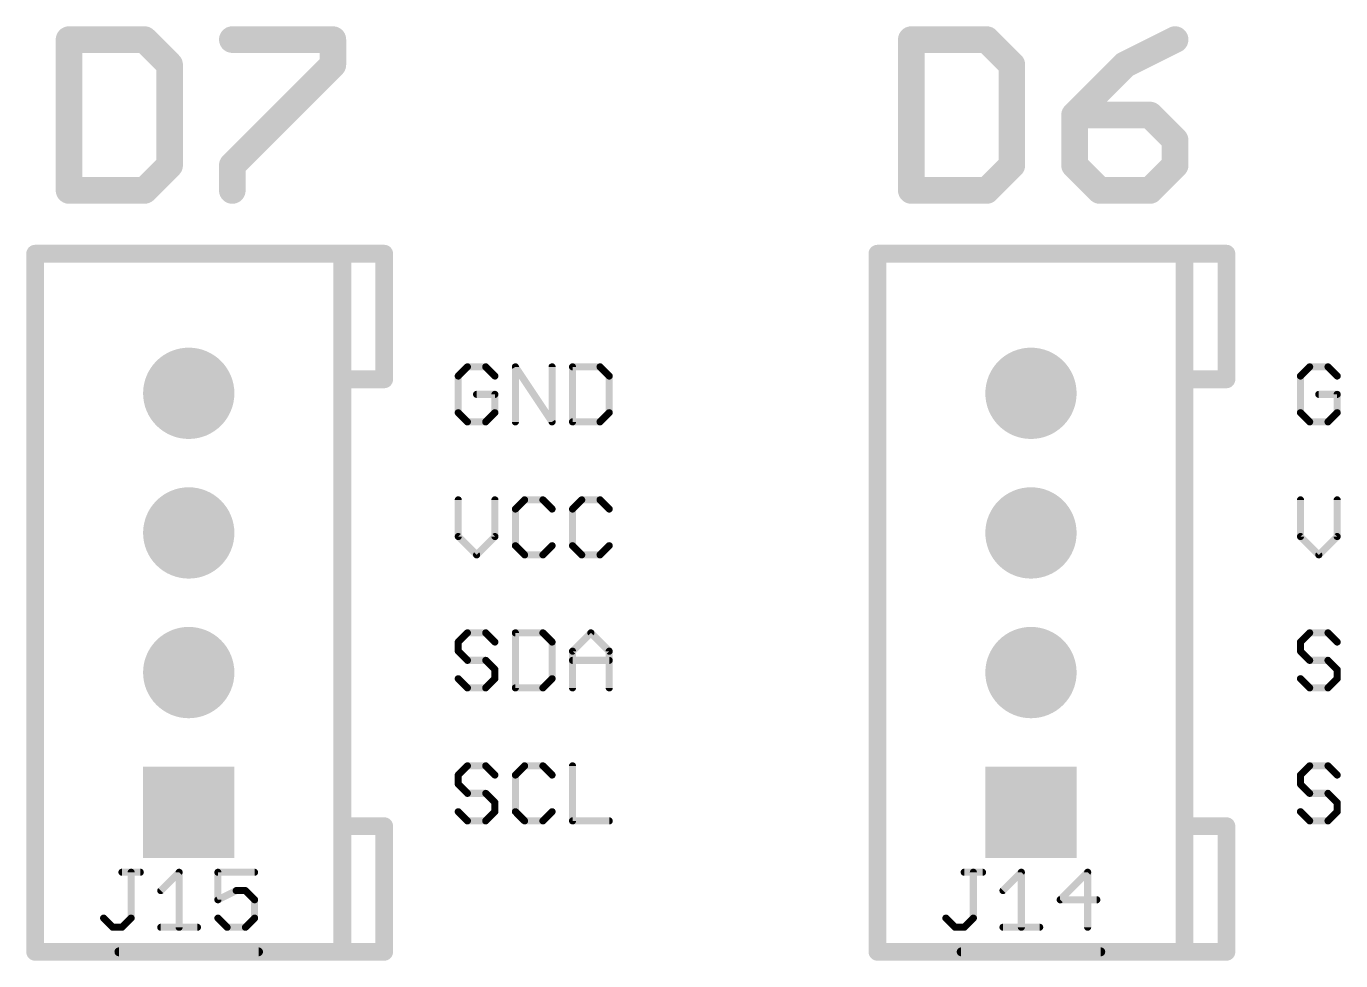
# Model space of a CAD drawing. Header units: inches. Extents: x 0 to 2.7, y -0.05 to 2.1.
# Drawn here: x 1.108 to 1.85, y 0.398 to 0.925 of the extents above; entities that cross this region are included whole.
import ezdxf

# ---------------------------------------------------------------- set-up
doc = ezdxf.new("R2010")
doc.units = ezdxf.units.IN
doc.header["$MEASUREMENT"] = 0
doc.layers.get('0').update_dxf_attribs({"linetype": 'CONTINUOUS'})
for name, color, linetype in [('17', 94, 'CONTINUOUS'), ('21', 251, 'CONTINUOUS'), ('25', 251, 'CONTINUOUS')]:
    doc.layers.add(name, color=color, linetype=linetype)
doc.layers.get('0').off()

# ---------------------------------------------------------------- blocks, each defined once
blk = doc.blocks.new('SQUAREP')
blk.add_solid([(-0.5, -0.5), (0.5, -0.5), (-0.5, 0.5), (0.5, 0.5)])
blk = doc.blocks.new('ROUNDP')
at = {"const_width": 0.5}
blk.add_lwpolyline([(0, -0.25, 1), (0, 0.25, 1), (0, -0.25)], format="xyb", dxfattribs=at)

msp = doc.modelspace()

# ---------------------------------------------------------------- linework, layer by layer
at = {"layer": '21'}
for points, const_width in [([(1.1325, 0.917573), (1.1325, 0.8325)], 0.015), ([(1.175036, 0.917573), (1.1325, 0.917573)], 0.015), ([(1.189215, 0.903394), (1.175036, 0.917573)], 0.015), ([(1.224579, 0.917573), (1.281294, 0.917573)], 0.015), ([(1.281294, 0.917573), (1.281294, 0.903394)], 0.015), ([(1.6075, 0.917573), (1.6075, 0.8325)], 0.015), ([(1.650036, 0.917573), (1.6075, 0.917573)], 0.015), ([(1.664215, 0.903394), (1.650036, 0.917573)], 0.015), ([(1.756294, 0.917573), (1.727936, 0.903394)], 0.015), ([(1.189215, 0.846679), (1.189215, 0.903394)], 0.015), ([(1.281294, 0.903394), (1.224579, 0.846679)], 0.015), ([(1.664215, 0.846679), (1.664215, 0.903394)], 0.015), ([(1.727936, 0.903394), (1.699579, 0.875036)], 0.015), ([(1.699579, 0.875036), (1.699579, 0.846679)], 0.015), ([(1.742115, 0.875036), (1.699579, 0.875036)], 0.015), ([(1.756294, 0.860858), (1.742115, 0.875036)], 0.015), ([(1.756294, 0.846679), (1.756294, 0.860858)], 0.015), ([(1.175036, 0.8325), (1.189215, 0.846679)], 0.015), ([(1.224579, 0.846679), (1.224579, 0.8325)], 0.015), ([(1.650036, 0.8325), (1.664215, 0.846679)], 0.015), ([(1.699579, 0.846679), (1.713757, 0.8325)], 0.015), ([(1.742115, 0.8325), (1.756294, 0.846679)], 0.015), ([(1.1325, 0.8325), (1.175036, 0.8325)], 0.015), ([(1.6075, 0.8325), (1.650036, 0.8325)], 0.015), ([(1.713757, 0.8325), (1.742115, 0.8325)], 0.015), ([(1.286614, 0.79685), (1.113386, 0.79685)], 0.01), ([(1.113386, 0.40315), (1.113386, 0.79685)], 0.01), ([(1.140945, 0.79685), (1.259055, 0.79685)], 0.01), ([(1.286614, 0.725984), (1.286614, 0.79685)], 0.01), ([(1.310236, 0.79685), (1.286614, 0.79685)], 0.01), ([(1.310236, 0.725984), (1.310236, 0.79685)], 0.01), ([(1.761614, 0.79685), (1.588386, 0.79685)], 0.01), ([(1.588386, 0.40315), (1.588386, 0.79685)], 0.01), ([(1.615945, 0.79685), (1.734055, 0.79685)], 0.01), ([(1.761614, 0.725984), (1.761614, 0.79685)], 0.01), ([(1.785236, 0.79685), (1.761614, 0.79685)], 0.01), ([(1.785236, 0.725984), (1.785236, 0.79685)], 0.01), ([(1.357171, 0.733026), (1.352, 0.727855)], 0.004), ([(1.367513, 0.733026), (1.357171, 0.733026)], 0.004), ([(1.372684, 0.727855), (1.367513, 0.733026)], 0.004), ([(1.384227, 0.702), (1.384227, 0.733026)], 0.004), ([(1.384227, 0.733026), (1.404912, 0.702)], 0.004), ([(1.404912, 0.702), (1.404912, 0.733026)], 0.004), ([(1.416455, 0.733026), (1.416455, 0.702)], 0.004), ([(1.431968, 0.733026), (1.416455, 0.733026)], 0.004), ([(1.437139, 0.727855), (1.431968, 0.733026)], 0.004), ([(1.832171, 0.733026), (1.827, 0.727855)], 0.004), ([(1.842513, 0.733026), (1.832171, 0.733026)], 0.004), ([(1.847684, 0.727855), (1.842513, 0.733026)], 0.004), ([(1.286614, 0.474016), (1.286614, 0.725984)], 0.01), ([(1.286614, 0.725984), (1.310236, 0.725984)], 0.01), ([(1.352, 0.727855), (1.352, 0.707171)], 0.004), ([(1.437139, 0.707171), (1.437139, 0.727855)], 0.004), ([(1.761614, 0.474016), (1.761614, 0.725984)], 0.01), ([(1.761614, 0.725984), (1.785236, 0.725984)], 0.01), ([(1.827, 0.727855), (1.827, 0.707171)], 0.004), ([(1.372684, 0.717513), (1.362342, 0.717513)], 0.004), ([(1.372684, 0.707171), (1.372684, 0.717513)], 0.004), ([(1.847684, 0.717513), (1.837342, 0.717513)], 0.004), ([(1.847684, 0.707171), (1.847684, 0.717513)], 0.004), ([(1.352, 0.707171), (1.357171, 0.702)], 0.004), ([(1.367513, 0.702), (1.372684, 0.707171)], 0.004), ([(1.431968, 0.702), (1.437139, 0.707171)], 0.004), ([(1.827, 0.707171), (1.832171, 0.702)], 0.004), ([(1.842513, 0.702), (1.847684, 0.707171)], 0.004), ([(1.357171, 0.702), (1.367513, 0.702)], 0.004), ([(1.416455, 0.702), (1.431968, 0.702)], 0.004), ([(1.832171, 0.702), (1.842513, 0.702)], 0.004), ([(1.352, 0.658026), (1.352, 0.637342)], 0.004), ([(1.372684, 0.637342), (1.372684, 0.658026)], 0.004), ([(1.389398, 0.658026), (1.384227, 0.652855)], 0.004), ([(1.399741, 0.658026), (1.389398, 0.658026)], 0.004), ([(1.404912, 0.652855), (1.399741, 0.658026)], 0.004), ([(1.421626, 0.658026), (1.416455, 0.652855)], 0.004), ([(1.431968, 0.658026), (1.421626, 0.658026)], 0.004), ([(1.437139, 0.652855), (1.431968, 0.658026)], 0.004), ([(1.827, 0.658026), (1.827, 0.637342)], 0.004), ([(1.847684, 0.637342), (1.847684, 0.658026)], 0.004), ([(1.384227, 0.652855), (1.384227, 0.632171)], 0.004), ([(1.416455, 0.652855), (1.416455, 0.632171)], 0.004), ([(1.352, 0.637342), (1.362342, 0.627)], 0.004), ([(1.362342, 0.627), (1.372684, 0.637342)], 0.004), ([(1.827, 0.637342), (1.837342, 0.627)], 0.004), ([(1.837342, 0.627), (1.847684, 0.637342)], 0.004), ([(1.384227, 0.632171), (1.389398, 0.627)], 0.004), ([(1.399741, 0.627), (1.404912, 0.632171)], 0.004), ([(1.416455, 0.632171), (1.421626, 0.627)], 0.004), ([(1.431968, 0.627), (1.437139, 0.632171)], 0.004), ([(1.389398, 0.627), (1.399741, 0.627)], 0.004), ([(1.421626, 0.627), (1.431968, 0.627)], 0.004), ([(1.357171, 0.583026), (1.352, 0.577855)], 0.004), ([(1.352, 0.577855), (1.352, 0.572684)], 0.004), ([(1.367513, 0.583026), (1.357171, 0.583026)], 0.004), ([(1.372684, 0.577855), (1.367513, 0.583026)], 0.004), ([(1.384227, 0.583026), (1.384227, 0.552)], 0.004), ([(1.399741, 0.583026), (1.384227, 0.583026)], 0.004), ([(1.404912, 0.577855), (1.399741, 0.583026)], 0.004), ([(1.404912, 0.557171), (1.404912, 0.577855)], 0.004), ([(1.416455, 0.572684), (1.426797, 0.583026)], 0.004), ([(1.426797, 0.583026), (1.437139, 0.572684)], 0.004), ([(1.832171, 0.583026), (1.827, 0.577855)], 0.004), ([(1.827, 0.577855), (1.827, 0.572684)], 0.004), ([(1.842513, 0.583026), (1.832171, 0.583026)], 0.004), ([(1.847684, 0.577855), (1.842513, 0.583026)], 0.004), ([(1.352, 0.572684), (1.357171, 0.567513)], 0.004), ([(1.416455, 0.552), (1.416455, 0.572684)], 0.004), ([(1.437139, 0.572684), (1.437139, 0.552)], 0.004), ([(1.827, 0.572684), (1.832171, 0.567513)], 0.004), ([(1.357171, 0.567513), (1.367513, 0.567513)], 0.004), ([(1.367513, 0.567513), (1.372684, 0.562342)], 0.004), ([(1.372684, 0.562342), (1.372684, 0.557171)], 0.004), ([(1.416455, 0.567513), (1.437139, 0.567513)], 0.004), ([(1.832171, 0.567513), (1.842513, 0.567513)], 0.004), ([(1.842513, 0.567513), (1.847684, 0.562342)], 0.004), ([(1.847684, 0.562342), (1.847684, 0.557171)], 0.004), ([(1.357171, 0.552), (1.352, 0.557171)], 0.004), ([(1.372684, 0.557171), (1.367513, 0.552)], 0.004), ([(1.399741, 0.552), (1.404912, 0.557171)], 0.004), ([(1.832171, 0.552), (1.827, 0.557171)], 0.004), ([(1.847684, 0.557171), (1.842513, 0.552)], 0.004), ([(1.367513, 0.552), (1.357171, 0.552)], 0.004), ([(1.384227, 0.552), (1.399741, 0.552)], 0.004), ([(1.842513, 0.552), (1.832171, 0.552)], 0.004), ([(1.357171, 0.508026), (1.352, 0.502855)], 0.004), ([(1.352, 0.502855), (1.352, 0.497684)], 0.004), ([(1.367513, 0.508026), (1.357171, 0.508026)], 0.004), ([(1.372684, 0.502855), (1.367513, 0.508026)], 0.004), ([(1.389398, 0.508026), (1.384227, 0.502855)], 0.004), ([(1.384227, 0.502855), (1.384227, 0.482171)], 0.004), ([(1.399741, 0.508026), (1.389398, 0.508026)], 0.004), ([(1.404912, 0.502855), (1.399741, 0.508026)], 0.004), ([(1.416455, 0.508026), (1.416455, 0.477)], 0.004), ([(1.832171, 0.508026), (1.827, 0.502855)], 0.004), ([(1.827, 0.502855), (1.827, 0.497684)], 0.004), ([(1.842513, 0.508026), (1.832171, 0.508026)], 0.004), ([(1.847684, 0.502855), (1.842513, 0.508026)], 0.004), ([(1.352, 0.497684), (1.357171, 0.492513)], 0.004), ([(1.827, 0.497684), (1.832171, 0.492513)], 0.004), ([(1.357171, 0.492513), (1.367513, 0.492513)], 0.004), ([(1.367513, 0.492513), (1.372684, 0.487342)], 0.004), ([(1.372684, 0.487342), (1.372684, 0.482171)], 0.004), ([(1.832171, 0.492513), (1.842513, 0.492513)], 0.004), ([(1.842513, 0.492513), (1.847684, 0.487342)], 0.004), ([(1.847684, 0.487342), (1.847684, 0.482171)], 0.004), ([(1.357171, 0.477), (1.352, 0.482171)], 0.004), ([(1.372684, 0.482171), (1.367513, 0.477)], 0.004), ([(1.384227, 0.482171), (1.389398, 0.477)], 0.004), ([(1.399741, 0.477), (1.404912, 0.482171)], 0.004), ([(1.832171, 0.477), (1.827, 0.482171)], 0.004), ([(1.847684, 0.482171), (1.842513, 0.477)], 0.004), ([(1.286614, 0.40315), (1.286614, 0.474016)], 0.01), ([(1.310236, 0.474016), (1.286614, 0.474016)], 0.01), ([(1.310236, 0.40315), (1.310236, 0.474016)], 0.01), ([(1.367513, 0.477), (1.357171, 0.477)], 0.004), ([(1.389398, 0.477), (1.399741, 0.477)], 0.004), ([(1.416455, 0.477), (1.437139, 0.477)], 0.004), ([(1.761614, 0.40315), (1.761614, 0.474016)], 0.01), ([(1.785236, 0.474016), (1.761614, 0.474016)], 0.01), ([(1.785236, 0.40315), (1.785236, 0.474016)], 0.01), ([(1.842513, 0.477), (1.832171, 0.477)], 0.004), ([(1.113386, 0.40315), (1.286614, 0.40315)], 0.01), ([(1.286614, 0.40315), (1.310236, 0.40315)], 0.01), ([(1.588386, 0.40315), (1.761614, 0.40315)], 0.01), ([(1.761614, 0.40315), (1.785236, 0.40315)], 0.01), ([(1.16063, 0.40315), (1.23937, 0.40315)], 0.005), ([(1.63563, 0.40315), (1.71437, 0.40315)], 0.005)]:
    msp.add_lwpolyline(points, dxfattribs=dict(at, const_width=const_width))
for points, const_width in [([(1.13625, 0.917573, 1), (1.12875, 0.917573)], 0.0075), ([(1.1325, 0.921323, 1), (1.1325, 0.913823)], 0.0075), ([(1.177688, 0.920224, 1), (1.172385, 0.914921)], 0.0075), ([(1.175036, 0.913823, 1), (1.175036, 0.921323)], 0.0075), ([(1.224579, 0.921323, 1), (1.224579, 0.913823)], 0.0075), ([(1.285044, 0.917573, 1), (1.277544, 0.917573)], 0.0075), ([(1.281294, 0.913823, 1), (1.281294, 0.921323)], 0.0075), ([(1.61125, 0.917573, 1), (1.60375, 0.917573)], 0.0075), ([(1.6075, 0.921323, 1), (1.6075, 0.913823)], 0.0075), ([(1.652688, 0.920224, 1), (1.647385, 0.914921)], 0.0075), ([(1.650036, 0.913823, 1), (1.650036, 0.921323)], 0.0075), ([(1.757971, 0.914219, 1), (1.754617, 0.920927)], 0.0075), ([(1.192965, 0.903394, 1), (1.185465, 0.903394)], 0.0075), ([(1.186563, 0.900742, 1), (1.191867, 0.906045)], 0.0075), ([(1.277544, 0.903394, 1), (1.285044, 0.903394)], 0.0075), ([(1.283945, 0.900742, 1), (1.278642, 0.906045)], 0.0075), ([(1.667965, 0.903394, 1), (1.660465, 0.903394)], 0.0075), ([(1.661563, 0.900742, 1), (1.666867, 0.906045)], 0.0075), ([(1.726259, 0.906748, 1), (1.729613, 0.90004)], 0.0075), ([(1.730588, 0.900742, 1), (1.725284, 0.906045)], 0.0075), ([(1.703329, 0.875036, 1), (1.695829, 0.875036)], 0.0075), ([(1.699579, 0.878786, 1), (1.699579, 0.871286)], 0.0075), ([(1.744767, 0.877688, 1), (1.739463, 0.872385)], 0.0075), ([(1.742115, 0.871286, 1), (1.742115, 0.878786)], 0.0075), ([(1.696927, 0.877688, 1), (1.70223, 0.872385)], 0.0075), ([(1.760044, 0.860858, 1), (1.752544, 0.860858)], 0.0075), ([(1.753642, 0.858206, 1), (1.758945, 0.863509)], 0.0075), ([(1.191867, 0.844027, 1), (1.186563, 0.84933)], 0.0075), ([(1.228329, 0.846679, 1), (1.220829, 0.846679)], 0.0075), ([(1.221927, 0.84933, 1), (1.22723, 0.844027)], 0.0075), ([(1.666867, 0.844027, 1), (1.661563, 0.84933)], 0.0075), ([(1.70223, 0.84933, 1), (1.696927, 0.844027)], 0.0075), ([(1.758945, 0.844027, 1), (1.753642, 0.84933)], 0.0075), ([(1.185465, 0.846679, 1), (1.192965, 0.846679)], 0.0075), ([(1.660465, 0.846679, 1), (1.667965, 0.846679)], 0.0075), ([(1.695829, 0.846679, 1), (1.703329, 0.846679)], 0.0075), ([(1.752544, 0.846679, 1), (1.760044, 0.846679)], 0.0075), ([(1.1325, 0.83625, 1), (1.1325, 0.82875)], 0.0075), ([(1.172385, 0.835152, 1), (1.177688, 0.829848)], 0.0075), ([(1.175036, 0.82875, 1), (1.175036, 0.83625)], 0.0075), ([(1.6075, 0.83625, 1), (1.6075, 0.82875)], 0.0075), ([(1.647385, 0.835152, 1), (1.652688, 0.829848)], 0.0075), ([(1.650036, 0.82875, 1), (1.650036, 0.83625)], 0.0075), ([(1.713757, 0.83625, 1), (1.713757, 0.82875)], 0.0075), ([(1.711106, 0.829848, 1), (1.716409, 0.835152)], 0.0075), ([(1.739463, 0.835152, 1), (1.744767, 0.829848)], 0.0075), ([(1.742115, 0.82875, 1), (1.742115, 0.83625)], 0.0075), ([(1.12875, 0.8325, 1), (1.13625, 0.8325)], 0.0075), ([(1.220829, 0.8325, 1), (1.228329, 0.8325)], 0.0075), ([(1.60375, 0.8325, 1), (1.61125, 0.8325)], 0.0075), ([(1.113386, 0.79935, 1), (1.113386, 0.79435)], 0.005), ([(1.115886, 0.79685, 1), (1.110886, 0.79685)], 0.005), ([(1.140945, 0.79935, 1), (1.140945, 0.79435)], 0.005), ([(1.259055, 0.79435, 1), (1.259055, 0.79935)], 0.005), ([(1.289114, 0.79685, 1), (1.284114, 0.79685)], 0.005), ([(1.286614, 0.79935, 1), (1.286614, 0.79435)], 0.005), ([(1.286614, 0.79435, 1), (1.286614, 0.79935)], 0.005), ([(1.312736, 0.79685, 1), (1.307736, 0.79685)], 0.005), ([(1.310236, 0.79435, 1), (1.310236, 0.79935)], 0.005), ([(1.588386, 0.79935, 1), (1.588386, 0.79435)], 0.005), ([(1.590886, 0.79685, 1), (1.585886, 0.79685)], 0.005), ([(1.615945, 0.79935, 1), (1.615945, 0.79435)], 0.005), ([(1.734055, 0.79435, 1), (1.734055, 0.79935)], 0.005), ([(1.764114, 0.79685, 1), (1.759114, 0.79685)], 0.005), ([(1.761614, 0.79935, 1), (1.761614, 0.79435)], 0.005), ([(1.761614, 0.79435, 1), (1.761614, 0.79935)], 0.005), ([(1.787736, 0.79685, 1), (1.782736, 0.79685)], 0.005), ([(1.785236, 0.79435, 1), (1.785236, 0.79935)], 0.005), ([(1.357171, 0.734026, 1), (1.357171, 0.732026)], 0.002), ([(1.357878, 0.732319, 1), (1.356464, 0.733734)], 0.002), ([(1.36822, 0.733734, 1), (1.366806, 0.732319)], 0.002), ([(1.367513, 0.732026, 1), (1.367513, 0.734026)], 0.002), ([(1.38506, 0.733581, 1), (1.383395, 0.732472)], 0.002), ([(1.385227, 0.733026, 1), (1.383227, 0.733026)], 0.002), ([(1.405912, 0.733026, 1), (1.403912, 0.733026)], 0.002), ([(1.417455, 0.733026, 1), (1.415455, 0.733026)], 0.002), ([(1.416455, 0.734026, 1), (1.416455, 0.732026)], 0.002), ([(1.432675, 0.733734, 1), (1.431261, 0.732319)], 0.002), ([(1.431968, 0.732026, 1), (1.431968, 0.734026)], 0.002), ([(1.832171, 0.734026, 1), (1.832171, 0.732026)], 0.002), ([(1.832878, 0.732319, 1), (1.831464, 0.733734)], 0.002), ([(1.84322, 0.733734, 1), (1.841806, 0.732319)], 0.002), ([(1.842513, 0.732026, 1), (1.842513, 0.734026)], 0.002), ([(1.289114, 0.725984, 1), (1.284114, 0.725984)], 0.005), ([(1.286614, 0.728484, 1), (1.286614, 0.723484)], 0.005), ([(1.284114, 0.725984, 1), (1.289114, 0.725984)], 0.005), ([(1.307736, 0.725984, 1), (1.312736, 0.725984)], 0.005), ([(1.310236, 0.723484, 1), (1.310236, 0.728484)], 0.005), ([(1.353, 0.727855, 1), (1.351, 0.727855)], 0.002), ([(1.351293, 0.728562, 1), (1.352707, 0.727148)], 0.002), ([(1.371977, 0.727148, 1), (1.373391, 0.728562)], 0.002), ([(1.438139, 0.727855, 1), (1.436139, 0.727855)], 0.002), ([(1.436432, 0.727148, 1), (1.437846, 0.728562)], 0.002), ([(1.764114, 0.725984, 1), (1.759114, 0.725984)], 0.005), ([(1.761614, 0.728484, 1), (1.761614, 0.723484)], 0.005), ([(1.759114, 0.725984, 1), (1.764114, 0.725984)], 0.005), ([(1.782736, 0.725984, 1), (1.787736, 0.725984)], 0.005), ([(1.785236, 0.723484, 1), (1.785236, 0.728484)], 0.005), ([(1.828, 0.727855, 1), (1.826, 0.727855)], 0.002), ([(1.826293, 0.728562, 1), (1.827707, 0.727148)], 0.002), ([(1.846977, 0.727148, 1), (1.848391, 0.728562)], 0.002), ([(1.362342, 0.718513, 1), (1.362342, 0.716513)], 0.002), ([(1.373684, 0.717513, 1), (1.371684, 0.717513)], 0.002), ([(1.372684, 0.716513, 1), (1.372684, 0.718513)], 0.002), ([(1.837342, 0.718513, 1), (1.837342, 0.716513)], 0.002), ([(1.848684, 0.717513, 1), (1.846684, 0.717513)], 0.002), ([(1.847684, 0.716513, 1), (1.847684, 0.718513)], 0.002), ([(1.352707, 0.707878, 1), (1.351293, 0.706464)], 0.002), ([(1.351, 0.707171, 1), (1.353, 0.707171)], 0.002), ([(1.371684, 0.707171, 1), (1.373684, 0.707171)], 0.002), ([(1.373391, 0.706464, 1), (1.371977, 0.707878)], 0.002), ([(1.436139, 0.707171, 1), (1.438139, 0.707171)], 0.002), ([(1.437846, 0.706464, 1), (1.436432, 0.707878)], 0.002), ([(1.827707, 0.707878, 1), (1.826293, 0.706464)], 0.002), ([(1.826, 0.707171, 1), (1.828, 0.707171)], 0.002), ([(1.846684, 0.707171, 1), (1.848684, 0.707171)], 0.002), ([(1.848391, 0.706464, 1), (1.846977, 0.707878)], 0.002), ([(1.357171, 0.703, 1), (1.357171, 0.701)], 0.002), ([(1.356464, 0.701293, 1), (1.357878, 0.702707)], 0.002), ([(1.366806, 0.702707, 1), (1.36822, 0.701293)], 0.002), ([(1.367513, 0.701, 1), (1.367513, 0.703)], 0.002), ([(1.383227, 0.702, 1), (1.385227, 0.702)], 0.002), ([(1.403912, 0.702, 1), (1.405912, 0.702)], 0.002), ([(1.40408, 0.701445, 1), (1.405744, 0.702555)], 0.002), ([(1.416455, 0.703, 1), (1.416455, 0.701)], 0.002), ([(1.415455, 0.702, 1), (1.417455, 0.702)], 0.002), ([(1.431261, 0.702707, 1), (1.432675, 0.701293)], 0.002), ([(1.431968, 0.701, 1), (1.431968, 0.703)], 0.002), ([(1.832171, 0.703, 1), (1.832171, 0.701)], 0.002), ([(1.831464, 0.701293, 1), (1.832878, 0.702707)], 0.002), ([(1.841806, 0.702707, 1), (1.84322, 0.701293)], 0.002), ([(1.842513, 0.701, 1), (1.842513, 0.703)], 0.002), ([(1.353, 0.658026, 1), (1.351, 0.658026)], 0.002), ([(1.373684, 0.658026, 1), (1.371684, 0.658026)], 0.002), ([(1.389398, 0.659026, 1), (1.389398, 0.657026)], 0.002), ([(1.390106, 0.657319, 1), (1.388691, 0.658734)], 0.002), ([(1.400448, 0.658734, 1), (1.399034, 0.657319)], 0.002), ([(1.399741, 0.657026, 1), (1.399741, 0.659026)], 0.002), ([(1.421626, 0.659026, 1), (1.421626, 0.657026)], 0.002), ([(1.422333, 0.657319, 1), (1.420919, 0.658734)], 0.002), ([(1.432675, 0.658734, 1), (1.431261, 0.657319)], 0.002), ([(1.431968, 0.657026, 1), (1.431968, 0.659026)], 0.002), ([(1.828, 0.658026, 1), (1.826, 0.658026)], 0.002), ([(1.848684, 0.658026, 1), (1.846684, 0.658026)], 0.002), ([(1.385227, 0.652855, 1), (1.383227, 0.652855)], 0.002), ([(1.38352, 0.653562, 1), (1.384935, 0.652148)], 0.002), ([(1.404205, 0.652148, 1), (1.405619, 0.653562)], 0.002), ([(1.417455, 0.652855, 1), (1.415455, 0.652855)], 0.002), ([(1.415748, 0.653562, 1), (1.417162, 0.652148)], 0.002), ([(1.436432, 0.652148, 1), (1.437846, 0.653562)], 0.002), ([(1.352707, 0.638049, 1), (1.351293, 0.636635)], 0.002), ([(1.351, 0.637342, 1), (1.353, 0.637342)], 0.002), ([(1.371684, 0.637342, 1), (1.373684, 0.637342)], 0.002), ([(1.373391, 0.636635, 1), (1.371977, 0.638049)], 0.002), ([(1.827707, 0.638049, 1), (1.826293, 0.636635)], 0.002), ([(1.826, 0.637342, 1), (1.828, 0.637342)], 0.002), ([(1.846684, 0.637342, 1), (1.848684, 0.637342)], 0.002), ([(1.848391, 0.636635, 1), (1.846977, 0.638049)], 0.002), ([(1.384935, 0.632878, 1), (1.38352, 0.631464)], 0.002), ([(1.383227, 0.632171, 1), (1.385227, 0.632171)], 0.002), ([(1.405619, 0.631464, 1), (1.404205, 0.632878)], 0.002), ([(1.417162, 0.632878, 1), (1.415748, 0.631464)], 0.002), ([(1.415455, 0.632171, 1), (1.417455, 0.632171)], 0.002), ([(1.437846, 0.631464, 1), (1.436432, 0.632878)], 0.002), ([(1.361635, 0.627707, 1), (1.363049, 0.626293)], 0.002), ([(1.361635, 0.626293, 1), (1.363049, 0.627707)], 0.002), ([(1.389398, 0.628, 1), (1.389398, 0.626)], 0.002), ([(1.388691, 0.626293, 1), (1.390106, 0.627707)], 0.002), ([(1.399034, 0.627707, 1), (1.400448, 0.626293)], 0.002), ([(1.399741, 0.626, 1), (1.399741, 0.628)], 0.002), ([(1.421626, 0.628, 1), (1.421626, 0.626)], 0.002), ([(1.420919, 0.626293, 1), (1.422333, 0.627707)], 0.002), ([(1.431261, 0.627707, 1), (1.432675, 0.626293)], 0.002), ([(1.431968, 0.626, 1), (1.431968, 0.628)], 0.002), ([(1.836635, 0.627707, 1), (1.838049, 0.626293)], 0.002), ([(1.836635, 0.626293, 1), (1.838049, 0.627707)], 0.002), ([(1.353, 0.577855, 1), (1.351, 0.577855)], 0.002), ([(1.351293, 0.578562, 1), (1.352707, 0.577148)], 0.002), ([(1.357171, 0.584026, 1), (1.357171, 0.582026)], 0.002), ([(1.357878, 0.582319, 1), (1.356464, 0.583734)], 0.002), ([(1.36822, 0.583734, 1), (1.366806, 0.582319)], 0.002), ([(1.367513, 0.582026, 1), (1.367513, 0.584026)], 0.002), ([(1.371977, 0.577148, 1), (1.373391, 0.578562)], 0.002), ([(1.385227, 0.583026, 1), (1.383227, 0.583026)], 0.002), ([(1.384227, 0.584026, 1), (1.384227, 0.582026)], 0.002), ([(1.400448, 0.583734, 1), (1.399034, 0.582319)], 0.002), ([(1.399741, 0.582026, 1), (1.399741, 0.584026)], 0.002), ([(1.405912, 0.577855, 1), (1.403912, 0.577855)], 0.002), ([(1.404205, 0.577148, 1), (1.405619, 0.578562)], 0.002), ([(1.427504, 0.583734, 1), (1.42609, 0.582319)], 0.002), ([(1.427504, 0.582319, 1), (1.42609, 0.583734)], 0.002), ([(1.828, 0.577855, 1), (1.826, 0.577855)], 0.002), ([(1.826293, 0.578562, 1), (1.827707, 0.577148)], 0.002), ([(1.832171, 0.584026, 1), (1.832171, 0.582026)], 0.002), ([(1.832878, 0.582319, 1), (1.831464, 0.583734)], 0.002), ([(1.84322, 0.583734, 1), (1.841806, 0.582319)], 0.002), ([(1.842513, 0.582026, 1), (1.842513, 0.584026)], 0.002), ([(1.846977, 0.577148, 1), (1.848391, 0.578562)], 0.002), ([(1.352707, 0.573391, 1), (1.351293, 0.571977)], 0.002), ([(1.351, 0.572684, 1), (1.353, 0.572684)], 0.002), ([(1.417455, 0.572684, 1), (1.415455, 0.572684)], 0.002), ([(1.415748, 0.573391, 1), (1.417162, 0.571977)], 0.002), ([(1.438139, 0.572684, 1), (1.436139, 0.572684)], 0.002), ([(1.436432, 0.571977, 1), (1.437846, 0.573391)], 0.002), ([(1.827707, 0.573391, 1), (1.826293, 0.571977)], 0.002), ([(1.826, 0.572684, 1), (1.828, 0.572684)], 0.002), ([(1.357171, 0.568513, 1), (1.357171, 0.566513)], 0.002), ([(1.356464, 0.566806, 1), (1.357878, 0.56822)], 0.002), ([(1.36822, 0.56822, 1), (1.366806, 0.566806)], 0.002), ([(1.367513, 0.566513, 1), (1.367513, 0.568513)], 0.002), ([(1.373684, 0.562342, 1), (1.371684, 0.562342)], 0.002), ([(1.371977, 0.561635, 1), (1.373391, 0.563049)], 0.002), ([(1.416455, 0.568513, 1), (1.416455, 0.566513)], 0.002), ([(1.437139, 0.566513, 1), (1.437139, 0.568513)], 0.002), ([(1.832171, 0.568513, 1), (1.832171, 0.566513)], 0.002), ([(1.831464, 0.566806, 1), (1.832878, 0.56822)], 0.002), ([(1.84322, 0.56822, 1), (1.841806, 0.566806)], 0.002), ([(1.842513, 0.566513, 1), (1.842513, 0.568513)], 0.002), ([(1.848684, 0.562342, 1), (1.846684, 0.562342)], 0.002), ([(1.846977, 0.561635, 1), (1.848391, 0.563049)], 0.002), ([(1.352707, 0.557878, 1), (1.351293, 0.556464)], 0.002), ([(1.371684, 0.557171, 1), (1.373684, 0.557171)], 0.002), ([(1.373391, 0.556464, 1), (1.371977, 0.557878)], 0.002), ([(1.403912, 0.557171, 1), (1.405912, 0.557171)], 0.002), ([(1.405619, 0.556464, 1), (1.404205, 0.557878)], 0.002), ([(1.827707, 0.557878, 1), (1.826293, 0.556464)], 0.002), ([(1.846684, 0.557171, 1), (1.848684, 0.557171)], 0.002), ([(1.848391, 0.556464, 1), (1.846977, 0.557878)], 0.002), ([(1.357171, 0.553, 1), (1.357171, 0.551)], 0.002), ([(1.356464, 0.551293, 1), (1.357878, 0.552707)], 0.002), ([(1.366806, 0.552707, 1), (1.36822, 0.551293)], 0.002), ([(1.367513, 0.551, 1), (1.367513, 0.553)], 0.002), ([(1.384227, 0.553, 1), (1.384227, 0.551)], 0.002), ([(1.383227, 0.552, 1), (1.385227, 0.552)], 0.002), ([(1.399034, 0.552707, 1), (1.400448, 0.551293)], 0.002), ([(1.399741, 0.551, 1), (1.399741, 0.553)], 0.002), ([(1.415455, 0.552, 1), (1.417455, 0.552)], 0.002), ([(1.436139, 0.552, 1), (1.438139, 0.552)], 0.002), ([(1.832171, 0.553, 1), (1.832171, 0.551)], 0.002), ([(1.831464, 0.551293, 1), (1.832878, 0.552707)], 0.002), ([(1.841806, 0.552707, 1), (1.84322, 0.551293)], 0.002), ([(1.842513, 0.551, 1), (1.842513, 0.553)], 0.002), ([(1.353, 0.502855, 1), (1.351, 0.502855)], 0.002), ([(1.351293, 0.503562, 1), (1.352707, 0.502148)], 0.002), ([(1.357171, 0.509026, 1), (1.357171, 0.507026)], 0.002), ([(1.357878, 0.507319, 1), (1.356464, 0.508734)], 0.002), ([(1.36822, 0.508734, 1), (1.366806, 0.507319)], 0.002), ([(1.367513, 0.507026, 1), (1.367513, 0.509026)], 0.002), ([(1.371977, 0.502148, 1), (1.373391, 0.503562)], 0.002), ([(1.385227, 0.502855, 1), (1.383227, 0.502855)], 0.002), ([(1.38352, 0.503562, 1), (1.384935, 0.502148)], 0.002), ([(1.389398, 0.509026, 1), (1.389398, 0.507026)], 0.002), ([(1.390106, 0.507319, 1), (1.388691, 0.508734)], 0.002), ([(1.400448, 0.508734, 1), (1.399034, 0.507319)], 0.002), ([(1.399741, 0.507026, 1), (1.399741, 0.509026)], 0.002), ([(1.404205, 0.502148, 1), (1.405619, 0.503562)], 0.002), ([(1.417455, 0.508026, 1), (1.415455, 0.508026)], 0.002), ([(1.828, 0.502855, 1), (1.826, 0.502855)], 0.002), ([(1.826293, 0.503562, 1), (1.827707, 0.502148)], 0.002), ([(1.832171, 0.509026, 1), (1.832171, 0.507026)], 0.002), ([(1.832878, 0.507319, 1), (1.831464, 0.508734)], 0.002), ([(1.84322, 0.508734, 1), (1.841806, 0.507319)], 0.002), ([(1.842513, 0.507026, 1), (1.842513, 0.509026)], 0.002), ([(1.846977, 0.502148, 1), (1.848391, 0.503562)], 0.002), ([(1.352707, 0.498391, 1), (1.351293, 0.496977)], 0.002), ([(1.351, 0.497684, 1), (1.353, 0.497684)], 0.002), ([(1.827707, 0.498391, 1), (1.826293, 0.496977)], 0.002), ([(1.826, 0.497684, 1), (1.828, 0.497684)], 0.002), ([(1.357171, 0.493513, 1), (1.357171, 0.491513)], 0.002), ([(1.356464, 0.491806, 1), (1.357878, 0.49322)], 0.002), ([(1.36822, 0.49322, 1), (1.366806, 0.491806)], 0.002), ([(1.367513, 0.491513, 1), (1.367513, 0.493513)], 0.002), ([(1.373684, 0.487342, 1), (1.371684, 0.487342)], 0.002), ([(1.832171, 0.493513, 1), (1.832171, 0.491513)], 0.002), ([(1.831464, 0.491806, 1), (1.832878, 0.49322)], 0.002), ([(1.84322, 0.49322, 1), (1.841806, 0.491806)], 0.002), ([(1.842513, 0.491513, 1), (1.842513, 0.493513)], 0.002), ([(1.848684, 0.487342, 1), (1.846684, 0.487342)], 0.002), ([(1.352707, 0.482878, 1), (1.351293, 0.481464)], 0.002), ([(1.371684, 0.482171, 1), (1.373684, 0.482171)], 0.002), ([(1.371977, 0.486635, 1), (1.373391, 0.488049)], 0.002), ([(1.373391, 0.481464, 1), (1.371977, 0.482878)], 0.002), ([(1.384935, 0.482878, 1), (1.38352, 0.481464)], 0.002), ([(1.383227, 0.482171, 1), (1.385227, 0.482171)], 0.002), ([(1.405619, 0.481464, 1), (1.404205, 0.482878)], 0.002), ([(1.827707, 0.482878, 1), (1.826293, 0.481464)], 0.002), ([(1.846684, 0.482171, 1), (1.848684, 0.482171)], 0.002), ([(1.846977, 0.486635, 1), (1.848391, 0.488049)], 0.002), ([(1.848391, 0.481464, 1), (1.846977, 0.482878)], 0.002), ([(1.289114, 0.474016, 1), (1.284114, 0.474016)], 0.005), ([(1.286614, 0.476516, 1), (1.286614, 0.471516)], 0.005), ([(1.284114, 0.474016, 1), (1.289114, 0.474016)], 0.005), ([(1.312736, 0.474016, 1), (1.307736, 0.474016)], 0.005), ([(1.310236, 0.471516, 1), (1.310236, 0.476516)], 0.005), ([(1.357171, 0.478, 1), (1.357171, 0.476)], 0.002), ([(1.356464, 0.476293, 1), (1.357878, 0.477707)], 0.002), ([(1.366806, 0.477707, 1), (1.36822, 0.476293)], 0.002), ([(1.367513, 0.476, 1), (1.367513, 0.478)], 0.002), ([(1.389398, 0.478, 1), (1.389398, 0.476)], 0.002), ([(1.388691, 0.476293, 1), (1.390106, 0.477707)], 0.002), ([(1.399034, 0.477707, 1), (1.400448, 0.476293)], 0.002), ([(1.399741, 0.476, 1), (1.399741, 0.478)], 0.002), ([(1.416455, 0.478, 1), (1.416455, 0.476)], 0.002), ([(1.415455, 0.477, 1), (1.417455, 0.477)], 0.002), ([(1.437139, 0.476, 1), (1.437139, 0.478)], 0.002), ([(1.764114, 0.474016, 1), (1.759114, 0.474016)], 0.005), ([(1.761614, 0.476516, 1), (1.761614, 0.471516)], 0.005), ([(1.759114, 0.474016, 1), (1.764114, 0.474016)], 0.005), ([(1.787736, 0.474016, 1), (1.782736, 0.474016)], 0.005), ([(1.785236, 0.471516, 1), (1.785236, 0.476516)], 0.005), ([(1.832171, 0.478, 1), (1.832171, 0.476)], 0.002), ([(1.831464, 0.476293, 1), (1.832878, 0.477707)], 0.002), ([(1.841806, 0.477707, 1), (1.84322, 0.476293)], 0.002), ([(1.842513, 0.476, 1), (1.842513, 0.478)], 0.002), ([(1.113386, 0.40565, 1), (1.113386, 0.40065)], 0.005), ([(1.286614, 0.40565, 1), (1.286614, 0.40065)], 0.005), ([(1.286614, 0.40065, 1), (1.286614, 0.40565)], 0.005), ([(1.310236, 0.40065, 1), (1.310236, 0.40565)], 0.005), ([(1.588386, 0.40565, 1), (1.588386, 0.40065)], 0.005), ([(1.761614, 0.40565, 1), (1.761614, 0.40065)], 0.005), ([(1.761614, 0.40065, 1), (1.761614, 0.40565)], 0.005), ([(1.785236, 0.40065, 1), (1.785236, 0.40565)], 0.005), ([(1.110886, 0.40315, 1), (1.115886, 0.40315)], 0.005), ([(1.16063, 0.4044, 1), (1.16063, 0.4019)], 0.0025), ([(1.23937, 0.4019, 1), (1.23937, 0.4044)], 0.0025), ([(1.284114, 0.40315, 1), (1.289114, 0.40315)], 0.005), ([(1.307736, 0.40315, 1), (1.312736, 0.40315)], 0.005), ([(1.585886, 0.40315, 1), (1.590886, 0.40315)], 0.005), ([(1.63563, 0.4044, 1), (1.63563, 0.4019)], 0.0025), ([(1.71437, 0.4019, 1), (1.71437, 0.4044)], 0.0025), ([(1.759114, 0.40315, 1), (1.764114, 0.40315)], 0.005), ([(1.782736, 0.40315, 1), (1.787736, 0.40315)], 0.005)]:
    msp.add_lwpolyline(points, format="xyb", dxfattribs=dict(at, const_width=const_width))
at = {"layer": '25', "const_width": 0.004}
for points in [[(1.162342, 0.448026), (1.172684, 0.448026)], [(1.167513, 0.422171), (1.167513, 0.448026)], [(1.184227, 0.437684), (1.19457, 0.448026)], [(1.19457, 0.448026), (1.19457, 0.417)], [(1.237139, 0.448026), (1.216455, 0.448026)], [(1.216455, 0.448026), (1.216455, 0.432513)], [(1.637342, 0.448026), (1.647684, 0.448026)], [(1.642513, 0.422171), (1.642513, 0.448026)], [(1.659227, 0.437684), (1.66957, 0.448026)], [(1.66957, 0.448026), (1.66957, 0.417)], [(1.706968, 0.448026), (1.691455, 0.432513)], [(1.706968, 0.417), (1.706968, 0.448026)], [(1.216455, 0.432513), (1.226797, 0.437684)], [(1.226797, 0.437684), (1.231968, 0.437684)], [(1.231968, 0.437684), (1.237139, 0.432513)], [(1.237139, 0.432513), (1.237139, 0.422171)], [(1.691455, 0.432513), (1.712139, 0.432513)], [(1.152, 0.422171), (1.157171, 0.417)], [(1.162342, 0.417), (1.167513, 0.422171)], [(1.221626, 0.417), (1.216455, 0.422171)], [(1.237139, 0.422171), (1.231968, 0.417)], [(1.627, 0.422171), (1.632171, 0.417)], [(1.637342, 0.417), (1.642513, 0.422171)], [(1.157171, 0.417), (1.162342, 0.417)], [(1.184227, 0.417), (1.204912, 0.417)], [(1.231968, 0.417), (1.221626, 0.417)], [(1.632171, 0.417), (1.637342, 0.417)], [(1.659227, 0.417), (1.679912, 0.417)]]:
    msp.add_lwpolyline(points, dxfattribs=at)
at = {"layer": '25', "const_width": 0.002}
for points in [[(1.162342, 0.449026, 1), (1.162342, 0.447026)], [(1.168513, 0.448026, 1), (1.166513, 0.448026)], [(1.172684, 0.447026, 1), (1.172684, 0.449026)], [(1.19557, 0.448026, 1), (1.19357, 0.448026)], [(1.195277, 0.447319, 1), (1.193863, 0.448734)], [(1.216455, 0.449026, 1), (1.216455, 0.447026)], [(1.217455, 0.448026, 1), (1.215455, 0.448026)], [(1.237139, 0.447026, 1), (1.237139, 0.449026)], [(1.637342, 0.449026, 1), (1.637342, 0.447026)], [(1.643513, 0.448026, 1), (1.641513, 0.448026)], [(1.647684, 0.447026, 1), (1.647684, 0.449026)], [(1.67057, 0.448026, 1), (1.66857, 0.448026)], [(1.670277, 0.447319, 1), (1.668863, 0.448734)], [(1.707968, 0.448026, 1), (1.705968, 0.448026)], [(1.707675, 0.447319, 1), (1.706261, 0.448734)], [(1.18352, 0.438391, 1), (1.184935, 0.436977)], [(1.226797, 0.438684, 1), (1.226797, 0.436684)], [(1.227244, 0.43679, 1), (1.22635, 0.438579)], [(1.232675, 0.438391, 1), (1.231261, 0.436977)], [(1.231968, 0.436684, 1), (1.231968, 0.438684)], [(1.65852, 0.438391, 1), (1.659935, 0.436977)], [(1.216008, 0.433408, 1), (1.216902, 0.431619)], [(1.215455, 0.432513, 1), (1.217455, 0.432513)], [(1.238139, 0.432513, 1), (1.236139, 0.432513)], [(1.236432, 0.431806, 1), (1.237846, 0.43322)], [(1.691455, 0.433513, 1), (1.691455, 0.431513)], [(1.690748, 0.43322, 1), (1.692162, 0.431806)], [(1.712139, 0.431513, 1), (1.712139, 0.433513)], [(1.152707, 0.422878, 1), (1.151293, 0.421464)], [(1.166513, 0.422171, 1), (1.168513, 0.422171)], [(1.16822, 0.421464, 1), (1.166806, 0.422878)], [(1.217162, 0.422878, 1), (1.215748, 0.421464)], [(1.236139, 0.422171, 1), (1.238139, 0.422171)], [(1.237846, 0.421464, 1), (1.236432, 0.422878)], [(1.627707, 0.422878, 1), (1.626293, 0.421464)], [(1.641513, 0.422171, 1), (1.643513, 0.422171)], [(1.64322, 0.421464, 1), (1.641806, 0.422878)], [(1.157171, 0.418, 1), (1.157171, 0.416)], [(1.156464, 0.416293, 1), (1.157878, 0.417707)], [(1.161635, 0.417707, 1), (1.163049, 0.416293)], [(1.162342, 0.416, 1), (1.162342, 0.418)], [(1.184227, 0.418, 1), (1.184227, 0.416)], [(1.19357, 0.417, 1), (1.19557, 0.417)], [(1.204912, 0.416, 1), (1.204912, 0.418)], [(1.221626, 0.418, 1), (1.221626, 0.416)], [(1.220919, 0.416293, 1), (1.222333, 0.417707)], [(1.231261, 0.417707, 1), (1.232675, 0.416293)], [(1.231968, 0.416, 1), (1.231968, 0.418)], [(1.632171, 0.418, 1), (1.632171, 0.416)], [(1.631464, 0.416293, 1), (1.632878, 0.417707)], [(1.636635, 0.417707, 1), (1.638049, 0.416293)], [(1.637342, 0.416, 1), (1.637342, 0.418)], [(1.659227, 0.418, 1), (1.659227, 0.416)], [(1.66857, 0.417, 1), (1.67057, 0.417)], [(1.679912, 0.416, 1), (1.679912, 0.418)], [(1.705968, 0.417, 1), (1.707968, 0.417)]]:
    msp.add_lwpolyline(points, format="xyb", dxfattribs=at)

# ---------------------------------------------------------------- block references
at = {"layer": '17', "xscale": 0.05149600000000001, "yscale": 0.05149600000000001, "rotation": 90}
for name, p in [('ROUNDP', (1.2, 0.71811)), ('ROUNDP', (1.2, 0.71811)), ('ROUNDP', (1.675, 0.71811)), ('ROUNDP', (1.675, 0.71811)), ('ROUNDP', (1.2, 0.63937)), ('ROUNDP', (1.2, 0.63937)), ('ROUNDP', (1.675, 0.63937)), ('ROUNDP', (1.675, 0.63937)), ('ROUNDP', (1.2, 0.56063)), ('ROUNDP', (1.2, 0.56063)), ('ROUNDP', (1.675, 0.56063)), ('ROUNDP', (1.675, 0.56063)), ('SQUAREP', (1.2, 0.48189)), ('SQUAREP', (1.2, 0.48189)), ('SQUAREP', (1.675, 0.48189)), ('SQUAREP', (1.675, 0.48189))]:
    msp.add_blockref(name, p, dxfattribs=at)

doc.saveas('drawing.dxf')
